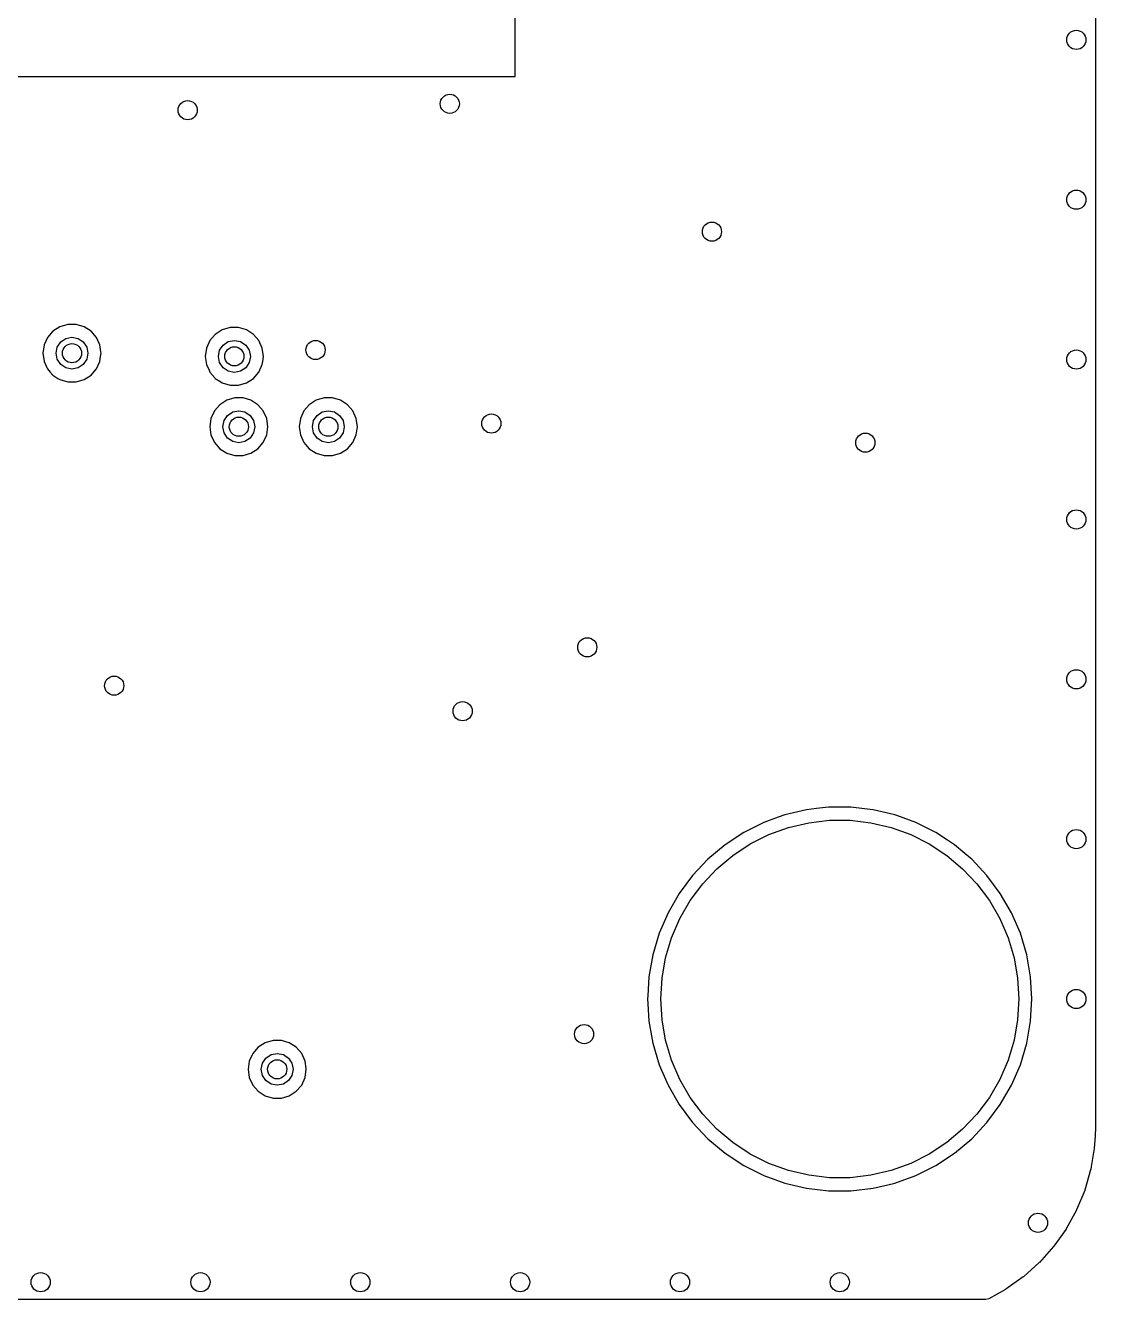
# Model space of a CAD drawing. Extents: x 100.3 to 185, y -144.7 to -85.3.
# Drawn here: x 168.26 to 185, y -144.7 to -124.78 of the extents above; entities that cross this region are included whole.
import ezdxf

# ---------------------------------------------------------------- set-up
doc = ezdxf.new("R2010")
doc.units = 0
doc.layers.add('BLACK', color=7, linetype='CONTINUOUS')

msp = doc.modelspace()

# ---------------------------------------------------------------- linework, layer by layer
at = {"layer": 'BLACK', "linetype": 'CONTINUOUS'}
for p, q in [((185, -118.491), (185, -141.999)), ((175.922, -125.572), (175.922, -123.742)), ((158.251, -125.572), (175.922, -125.572)), ((175.922, -125.572), (175.922, -125.572)), ((168.801, -129.486), (168.692, -129.556)), ((168.925, -129.45), (168.801, -129.486)), ((168.801, -129.486), (168.801, -129.486)), ((169.055, -129.45), (168.925, -129.45)), ((168.925, -129.45), (168.925, -129.45)), ((169.179, -129.486), (169.055, -129.45)), ((169.055, -129.45), (169.055, -129.45)), ((169.288, -129.556), (169.179, -129.486)), ((169.179, -129.486), (169.179, -129.486)), ((169.179, -129.486), (169.179, -129.486)), ((169.179, -129.486), (169.179, -129.486)), ((171.465, -129.499), (171.341, -129.536)), ((171.595, -129.499), (171.465, -129.499)), ((171.465, -129.499), (171.465, -129.499)), ((171.703, -129.531), (171.595, -129.499)), ((171.595, -129.499), (171.595, -129.499)), ((168.607, -129.654), (168.553, -129.772)), ((168.692, -129.556), (168.607, -129.654)), ((168.813, -129.723), (168.894, -129.669)), ((168.894, -129.669), (168.99, -129.65)), ((168.99, -129.65), (169.086, -129.669)), ((169.086, -129.669), (169.167, -129.723)), ((169.373, -129.654), (169.288, -129.556)), ((169.288, -129.556), (169.288, -129.556)), ((169.288, -129.556), (169.288, -129.556)), ((169.396, -129.704), (169.373, -129.654)), ((169.427, -129.772), (169.396, -129.704)), ((171.147, -129.704), (171.093, -129.822)), ((171.232, -129.606), (171.147, -129.704)), ((171.341, -129.536), (171.232, -129.606)), ((171.341, -129.536), (171.341, -129.536)), ((171.434, -129.719), (171.53, -129.7)), ((171.53, -129.7), (171.626, -129.719)), ((171.719, -129.536), (171.703, -129.531)), ((171.828, -129.606), (171.719, -129.536)), ((171.719, -129.536), (171.719, -129.536)), ((171.719, -129.536), (171.719, -129.536)), ((171.913, -129.704), (171.828, -129.606)), ((171.828, -129.606), (171.828, -129.606)), ((171.828, -129.606), (171.828, -129.606)), ((171.967, -129.822), (171.913, -129.704)), ((168.553, -129.772), (168.535, -129.9)), ((168.535, -129.9), (168.535, -129.9)), ((168.535, -129.9), (168.553, -130.028)), ((168.74, -129.9), (168.759, -129.804)), ((168.759, -129.996), (168.74, -129.9)), ((168.759, -129.804), (168.813, -129.723)), ((169.167, -129.723), (169.221, -129.804)), ((169.221, -129.804), (169.24, -129.9)), ((169.24, -129.9), (169.221, -129.996)), ((169.442, -129.88), (169.427, -129.772)), ((169.438, -129.95), (169.445, -129.9)), ((169.445, -129.9), (169.442, -129.88)), ((171.093, -129.822), (171.075, -129.95)), ((171.28, -129.95), (171.299, -129.854)), ((171.299, -129.854), (171.353, -129.773)), ((171.353, -129.773), (171.434, -129.719)), ((171.626, -129.719), (171.707, -129.773)), ((171.707, -129.773), (171.761, -129.854)), ((171.761, -129.854), (171.78, -129.95)), ((171.985, -129.95), (171.967, -129.822)), ((171.967, -129.822), (171.967, -129.822)), ((168.553, -130.028), (168.598, -130.126)), ((168.813, -130.077), (168.759, -129.996)), ((168.894, -130.131), (168.813, -130.077)), ((169.167, -130.077), (169.086, -130.131)), ((169.221, -129.996), (169.167, -130.077)), ((169.373, -130.146), (169.427, -130.028)), ((169.427, -130.028), (169.438, -129.95)), ((171.075, -129.95), (171.075, -129.95)), ((171.075, -129.95), (171.093, -130.078)), ((171.093, -130.078), (171.134, -130.168)), ((171.299, -130.046), (171.28, -129.95)), ((171.353, -130.127), (171.299, -130.046)), ((171.761, -130.046), (171.707, -130.127)), ((171.78, -129.95), (171.761, -130.046)), ((171.913, -130.196), (171.967, -130.078)), ((171.967, -130.078), (171.974, -130.028)), ((171.974, -130.028), (171.985, -129.95)), ((171.985, -129.95), (171.985, -129.95)), ((168.598, -130.126), (168.607, -130.146)), ((168.607, -130.146), (168.65, -130.196)), ((168.65, -130.196), (168.692, -130.244)), ((168.692, -130.244), (168.77, -130.294)), ((168.77, -130.294), (168.801, -130.314)), ((168.99, -130.15), (168.894, -130.131)), ((169.086, -130.131), (168.99, -130.15)), ((169.179, -130.314), (169.288, -130.244)), ((169.288, -130.244), (169.373, -130.146)), ((171.134, -130.168), (171.147, -130.196)), ((171.147, -130.196), (171.225, -130.286)), ((171.225, -130.286), (171.232, -130.294)), ((171.232, -130.294), (171.32, -130.35)), ((171.434, -130.181), (171.353, -130.127)), ((171.53, -130.2), (171.434, -130.181)), ((171.626, -130.181), (171.53, -130.2)), ((171.707, -130.127), (171.626, -130.181)), ((171.719, -130.364), (171.828, -130.294)), ((171.828, -130.294), (171.913, -130.196)), ((168.801, -130.314), (168.925, -130.35)), ((168.925, -130.35), (168.925, -130.35)), ((168.925, -130.35), (169.055, -130.35)), ((169.055, -130.35), (169.179, -130.314)), ((169.055, -130.35), (169.055, -130.35)), ((171.32, -130.35), (171.341, -130.364)), ((171.341, -130.364), (171.465, -130.4)), ((171.465, -130.4), (171.465, -130.4)), ((171.465, -130.4), (171.595, -130.4)), ((171.595, -130.4), (171.719, -130.364)), ((171.595, -130.4), (171.595, -130.4)), ((171.302, -130.706), (171.218, -130.804)), ((171.411, -130.636), (171.302, -130.706)), ((171.536, -130.6), (171.411, -130.636)), ((171.411, -130.636), (171.411, -130.636)), ((171.665, -130.6), (171.536, -130.6)), ((171.536, -130.6), (171.536, -130.6)), ((171.79, -130.636), (171.665, -130.6)), ((171.665, -130.6), (171.665, -130.6)), ((171.899, -130.706), (171.79, -130.636)), ((171.79, -130.636), (171.79, -130.636)), ((171.79, -130.636), (171.79, -130.636)), ((171.79, -130.636), (171.79, -130.636)), ((171.983, -130.804), (171.899, -130.706)), ((171.899, -130.706), (171.899, -130.706)), ((171.899, -130.706), (171.899, -130.706)), ((172.702, -130.706), (172.617, -130.804)), ((172.811, -130.636), (172.702, -130.706)), ((172.935, -130.6), (172.811, -130.636)), ((172.811, -130.636), (172.811, -130.636)), ((173.065, -130.6), (172.935, -130.6)), ((172.935, -130.6), (172.935, -130.6)), ((173.189, -130.636), (173.065, -130.6)), ((173.065, -130.6), (173.065, -130.6)), ((173.298, -130.706), (173.189, -130.636)), ((173.189, -130.636), (173.189, -130.636)), ((173.189, -130.636), (173.189, -130.636)), ((173.189, -130.636), (173.189, -130.636)), ((173.383, -130.804), (173.298, -130.706)), ((173.298, -130.706), (173.298, -130.706)), ((173.298, -130.706), (173.298, -130.706)), ((171.218, -130.804), (171.164, -130.922)), ((171.37, -130.954), (171.424, -130.873)), ((171.424, -130.873), (171.505, -130.819)), ((171.505, -130.819), (171.6, -130.8)), ((171.6, -130.8), (171.696, -130.819)), ((171.696, -130.819), (171.777, -130.873)), ((171.777, -130.873), (171.831, -130.954)), ((172.037, -130.922), (171.983, -130.804)), ((172.617, -130.804), (172.563, -130.922)), ((172.769, -130.954), (172.823, -130.873)), ((172.823, -130.873), (172.904, -130.819)), ((172.904, -130.819), (173, -130.8)), ((173, -130.8), (173.096, -130.819)), ((173.096, -130.819), (173.177, -130.873)), ((173.177, -130.873), (173.231, -130.954)), ((173.437, -130.922), (173.383, -130.804)), ((171.164, -130.922), (171.145, -131.05)), ((171.145, -131.05), (171.145, -131.05)), ((171.145, -131.05), (171.164, -131.178)), ((171.35, -131.05), (171.37, -130.954)), ((171.37, -131.146), (171.35, -131.05)), ((171.831, -130.954), (171.85, -131.05)), ((171.85, -131.05), (171.831, -131.146)), ((172.056, -131.05), (172.037, -130.922)), ((172.037, -131.178), (172.056, -131.05)), ((172.056, -131.05), (172.056, -131.05)), ((172.563, -130.922), (172.545, -131.05)), ((172.545, -131.05), (172.545, -131.05)), ((172.545, -131.05), (172.563, -131.178)), ((172.75, -131.05), (172.769, -130.954)), ((172.769, -131.146), (172.75, -131.05)), ((173.231, -130.954), (173.25, -131.05)), ((173.25, -131.05), (173.231, -131.146)), ((173.455, -131.05), (173.437, -130.922)), ((173.437, -131.178), (173.455, -131.05)), ((171.164, -131.178), (171.218, -131.296)), ((171.218, -131.296), (171.218, -131.296)), ((171.218, -131.296), (171.244, -131.326)), ((171.424, -131.227), (171.37, -131.146)), ((171.505, -131.281), (171.424, -131.227)), ((171.6, -131.3), (171.505, -131.281)), ((171.696, -131.281), (171.6, -131.3)), ((171.777, -131.227), (171.696, -131.281)), ((171.831, -131.146), (171.777, -131.227)), ((171.899, -131.394), (171.983, -131.296)), ((171.983, -131.296), (172.037, -131.178)), ((172.563, -131.178), (172.617, -131.296)), ((172.617, -131.296), (172.617, -131.296)), ((172.617, -131.296), (172.643, -131.326)), ((172.823, -131.227), (172.769, -131.146)), ((172.904, -131.281), (172.823, -131.227)), ((173, -131.3), (172.904, -131.281)), ((173.096, -131.281), (173, -131.3)), ((173.177, -131.227), (173.096, -131.281)), ((173.231, -131.146), (173.177, -131.227)), ((173.298, -131.394), (173.383, -131.296)), ((173.383, -131.296), (173.437, -131.178)), ((171.244, -131.326), (171.302, -131.394)), ((171.302, -131.394), (171.411, -131.464)), ((171.411, -131.464), (171.411, -131.464)), ((171.411, -131.464), (171.536, -131.5)), ((171.536, -131.5), (171.536, -131.5)), ((171.536, -131.5), (171.665, -131.5)), ((171.665, -131.5), (171.79, -131.464)), ((171.665, -131.5), (171.665, -131.5)), ((171.79, -131.464), (171.899, -131.394)), ((172.643, -131.326), (172.702, -131.394)), ((172.702, -131.394), (172.811, -131.464)), ((172.811, -131.464), (172.811, -131.464)), ((172.811, -131.464), (172.935, -131.5)), ((172.935, -131.5), (172.935, -131.5)), ((172.935, -131.5), (173.065, -131.5)), ((173.065, -131.5), (173.189, -131.464)), ((173.065, -131.5), (173.065, -131.5)), ((173.189, -131.464), (173.298, -131.394)), ((180.478, -137.04), (180.138, -137.121)), ((180.634, -137.022), (180.478, -137.04)), ((180.825, -136.999), (180.634, -137.022)), ((181.175, -136.999), (180.825, -136.999)), ((181.384, -137.024), (181.175, -136.999)), ((181.522, -137.04), (181.384, -137.024)), ((181.862, -137.121), (181.522, -137.04)), ((179.81, -137.24), (179.497, -137.397)), ((180.037, -137.157), (179.81, -137.24)), ((179.81, -137.24), (179.81, -137.24)), ((179.81, -137.24), (179.81, -137.24)), ((180.138, -137.121), (180.037, -137.157)), ((180.197, -137.318), (180.514, -137.243)), ((180.514, -137.243), (180.837, -137.205)), ((180.837, -137.205), (181.163, -137.205)), ((181.163, -137.205), (181.486, -137.243)), ((181.486, -137.243), (181.803, -137.318)), ((181.891, -137.131), (181.862, -137.121)), ((182.19, -137.24), (181.891, -137.131)), ((182.503, -137.397), (182.19, -137.24)), ((182.19, -137.24), (182.19, -137.24)), ((182.19, -137.24), (182.19, -137.24)), ((179.497, -137.397), (179.205, -137.589)), ((179.6, -137.575), (179.891, -137.429)), ((179.891, -137.429), (180.197, -137.318)), ((181.803, -137.318), (182.109, -137.429)), ((182.109, -137.429), (182.4, -137.575)), ((182.684, -137.516), (182.503, -137.397)), ((179.205, -137.589), (178.937, -137.814)), ((179.328, -137.754), (179.6, -137.575)), ((182.4, -137.575), (182.672, -137.754)), ((182.795, -137.589), (182.684, -137.516)), ((182.954, -137.723), (182.795, -137.589)), ((178.937, -137.814), (178.698, -138.068)), ((179.079, -137.963), (179.328, -137.754)), ((182.672, -137.754), (182.921, -137.963)), ((183.045, -137.799), (182.954, -137.723)), ((183.063, -137.814), (183.045, -137.799)), ((183.302, -138.068), (183.063, -137.814)), ((178.698, -138.068), (178.489, -138.348)), ((178.855, -138.2), (179.079, -137.963)), ((182.921, -137.963), (183.145, -138.2)), ((183.511, -138.348), (183.302, -138.068)), ((178.661, -138.461), (178.855, -138.2)), ((183.145, -138.2), (183.339, -138.461)), ((178.489, -138.348), (178.314, -138.651)), ((178.489, -138.348), (178.489, -138.348)), ((178.498, -138.743), (178.661, -138.461)), ((183.339, -138.461), (183.502, -138.743)), ((183.686, -138.651), (183.511, -138.348)), ((178.314, -138.651), (178.176, -138.972)), ((178.314, -138.651), (178.314, -138.651)), ((183.824, -138.972), (183.686, -138.651)), ((178.369, -139.042), (178.498, -138.743)), ((183.502, -138.743), (183.631, -139.042)), ((178.176, -138.972), (178.075, -139.307)), ((178.176, -138.972), (178.176, -138.972)), ((178.275, -139.354), (178.369, -139.042)), ((183.631, -139.042), (183.725, -139.354)), ((183.925, -139.307), (183.824, -138.972)), ((178.075, -139.307), (178.015, -139.651)), ((178.075, -139.307), (178.075, -139.307)), ((178.219, -139.675), (178.275, -139.354)), ((183.725, -139.354), (183.781, -139.675)), ((183.985, -139.651), (183.925, -139.307)), ((178.015, -139.651), (177.997, -139.95)), ((184.006, -140), (183.985, -139.651)), ((178.2, -140), (178.219, -139.675)), ((183.781, -139.675), (183.8, -140)), ((177.997, -139.95), (177.994, -140)), ((177.994, -140), (177.999, -140.078)), ((178.219, -140.325), (178.2, -140)), ((183.8, -140), (183.781, -140.325)), ((183.985, -140.349), (184.006, -140)), ((177.999, -140.078), (178.015, -140.349)), ((178.015, -140.349), (178.075, -140.693)), ((178.275, -140.646), (178.219, -140.325)), ((183.781, -140.325), (183.725, -140.646)), ((183.925, -140.693), (183.985, -140.349)), ((172.135, -140.649), (172.011, -140.686)), ((172.265, -140.649), (172.135, -140.649)), ((172.135, -140.649), (172.135, -140.649)), ((172.389, -140.686), (172.265, -140.649)), ((172.265, -140.649), (172.265, -140.649)), ((178.369, -140.958), (178.275, -140.646)), ((183.725, -140.646), (183.631, -140.958)), ((171.817, -140.854), (171.763, -140.972)), ((171.902, -140.756), (171.817, -140.854)), ((172.011, -140.686), (171.902, -140.756)), ((172.011, -140.686), (172.011, -140.686)), ((172.023, -140.923), (172.104, -140.869)), ((172.104, -140.869), (172.2, -140.85)), ((172.2, -140.85), (172.296, -140.869)), ((172.296, -140.869), (172.377, -140.923)), ((172.498, -140.756), (172.389, -140.686)), ((172.389, -140.686), (172.389, -140.686)), ((172.389, -140.686), (172.389, -140.686)), ((172.389, -140.686), (172.389, -140.686)), ((172.583, -140.854), (172.498, -140.756)), ((172.498, -140.756), (172.498, -140.756)), ((172.498, -140.756), (172.498, -140.756)), ((172.637, -140.972), (172.583, -140.854)), ((172.583, -140.854), (172.583, -140.854)), ((178.075, -140.693), (178.075, -140.693)), ((178.075, -140.693), (178.176, -141.028)), ((183.824, -141.028), (183.925, -140.693)), ((171.763, -140.972), (171.745, -141.1)), ((171.95, -141.1), (171.969, -141.004)), ((171.969, -141.004), (172.023, -140.923)), ((172.377, -140.923), (172.431, -141.004)), ((172.431, -141.004), (172.45, -141.1)), ((172.653, -141.088), (172.637, -140.972)), ((178.176, -141.028), (178.176, -141.028)), ((178.176, -141.028), (178.308, -141.335)), ((178.498, -141.257), (178.369, -140.958)), ((183.631, -140.958), (183.502, -141.257)), ((183.686, -141.349), (183.824, -141.028)), ((171.745, -141.1), (171.745, -141.1)), ((171.745, -141.1), (171.763, -141.228)), ((171.763, -141.228), (171.817, -141.346)), ((171.969, -141.196), (171.95, -141.1)), ((172.023, -141.277), (171.969, -141.196)), ((172.431, -141.196), (172.377, -141.277)), ((172.45, -141.1), (172.431, -141.196)), ((172.583, -141.346), (172.637, -141.228)), ((172.637, -141.228), (172.655, -141.1)), ((172.655, -141.1), (172.653, -141.088)), ((178.661, -141.539), (178.498, -141.257)), ((183.502, -141.257), (183.339, -141.539)), ((171.817, -141.346), (171.817, -141.346)), ((171.817, -141.346), (171.82, -141.349)), ((171.82, -141.349), (171.902, -141.444)), ((171.902, -141.444), (172.011, -141.514)), ((172.104, -141.331), (172.023, -141.277)), ((172.2, -141.35), (172.104, -141.331)), ((172.296, -141.331), (172.2, -141.35)), ((172.377, -141.277), (172.296, -141.331)), ((172.389, -141.514), (172.498, -141.444)), ((172.498, -141.444), (172.583, -141.346)), ((178.308, -141.335), (178.314, -141.349)), ((178.314, -141.349), (178.489, -141.652)), ((183.511, -141.652), (183.686, -141.349)), ((172.011, -141.514), (172.011, -141.514)), ((172.011, -141.514), (172.135, -141.55)), ((172.135, -141.55), (172.135, -141.55)), ((172.135, -141.55), (172.265, -141.55)), ((172.265, -141.55), (172.389, -141.514)), ((172.265, -141.55), (172.265, -141.55)), ((178.489, -141.652), (178.698, -141.932)), ((178.855, -141.8), (178.661, -141.539)), ((183.339, -141.539), (183.145, -141.8)), ((183.302, -141.932), (183.511, -141.652)), ((179.079, -142.037), (178.855, -141.8)), ((183.145, -141.8), (182.921, -142.037)), ((178.698, -141.932), (178.937, -142.186)), ((179.328, -142.246), (179.079, -142.037)), ((182.921, -142.037), (182.672, -142.246)), ((183.063, -142.186), (183.302, -141.932)), ((185, -142.001), (184.992, -142.15)), ((185, -141.999), (185, -142.001)), ((178.937, -142.186), (179.205, -142.411)), ((179.6, -142.425), (179.328, -142.246)), ((182.672, -142.246), (182.4, -142.425)), ((182.795, -142.411), (183.063, -142.186)), ((184.992, -142.15), (184.981, -142.333)), ((179.205, -142.411), (179.497, -142.603)), ((179.891, -142.571), (179.6, -142.425)), ((182.4, -142.425), (182.109, -142.571)), ((182.503, -142.603), (182.795, -142.411)), ((184.981, -142.339), (184.933, -142.618)), ((184.981, -142.333), (184.981, -142.339)), ((179.497, -142.603), (179.81, -142.76)), ((180.197, -142.682), (179.891, -142.571)), ((182.109, -142.571), (181.803, -142.682)), ((182.19, -142.76), (182.503, -142.603)), ((184.933, -142.618), (184.925, -142.665)), ((179.81, -142.76), (180.138, -142.879)), ((180.514, -142.757), (180.197, -142.682)), ((180.837, -142.795), (180.514, -142.757)), ((181.163, -142.795), (180.837, -142.795)), ((181.486, -142.757), (181.163, -142.795)), ((181.803, -142.682), (181.486, -142.757)), ((181.862, -142.879), (182.19, -142.76)), ((184.924, -142.67), (184.832, -142.988)), ((184.925, -142.665), (184.924, -142.67)), ((180.138, -142.879), (180.138, -142.879)), ((180.138, -142.879), (180.138, -142.879)), ((180.138, -142.879), (180.478, -142.96)), ((180.478, -142.96), (180.478, -142.96)), ((180.478, -142.96), (180.478, -142.96)), ((180.478, -142.96), (180.825, -143)), ((180.825, -143), (180.825, -143)), ((180.825, -143), (181.175, -143)), ((181.175, -143), (181.522, -142.96)), ((181.175, -143), (181.175, -143)), ((181.522, -142.96), (181.749, -142.906)), ((181.522, -142.96), (181.522, -142.96)), ((181.522, -142.96), (181.522, -142.96)), ((181.749, -142.906), (181.862, -142.879)), ((184.831, -142.993), (184.704, -143.299)), ((184.832, -142.988), (184.831, -142.993)), ((184.702, -143.304), (184.542, -143.594)), ((184.704, -143.299), (184.702, -143.304)), ((184.539, -143.598), (184.347, -143.868)), ((184.542, -143.594), (184.539, -143.598)), ((184.344, -143.873), (184.123, -144.119)), ((184.347, -143.868), (184.344, -143.873)), ((184.119, -144.123), (183.873, -144.344)), ((184.123, -144.119), (184.119, -144.123)), ((183.868, -144.347), (183.598, -144.539)), ((183.873, -144.344), (183.868, -144.347)), ((183.594, -144.542), (183.33, -144.687)), ((183.598, -144.539), (183.594, -144.542)), ((183.282, -144.7), (106.048, -144.7)), ((183.33, -144.687), (183.282, -144.7))]:
    msp.add_line(p, q, dxfattribs=at)
at = {"layer": 'BLACK'}
for centre in [(184.7, -125), (174.9, -126), (170.8, -126.1), (184.7, -127.5), (179, -128), (172.8, -129.85), (168.99, -129.9), (171.53, -129.95), (184.7, -130), (171.6, -131.05), (173, -131.05), (175.55, -131), (181.4, -131.3), (184.7, -132.5), (177.05, -134.5), (184.7, -135), (169.65, -135.1), (175.1, -135.5), (184.7, -137.5), (184.7, -140), (177, -140.55), (172.2, -141.1), (184.1, -143.5), (168.5, -144.43), (171, -144.43), (173.5, -144.43), (176, -144.43), (178.5, -144.43), (181, -144.43)]:
    msp.add_circle(centre, 0.15, dxfattribs=at)

doc.saveas('drawing.dxf')
